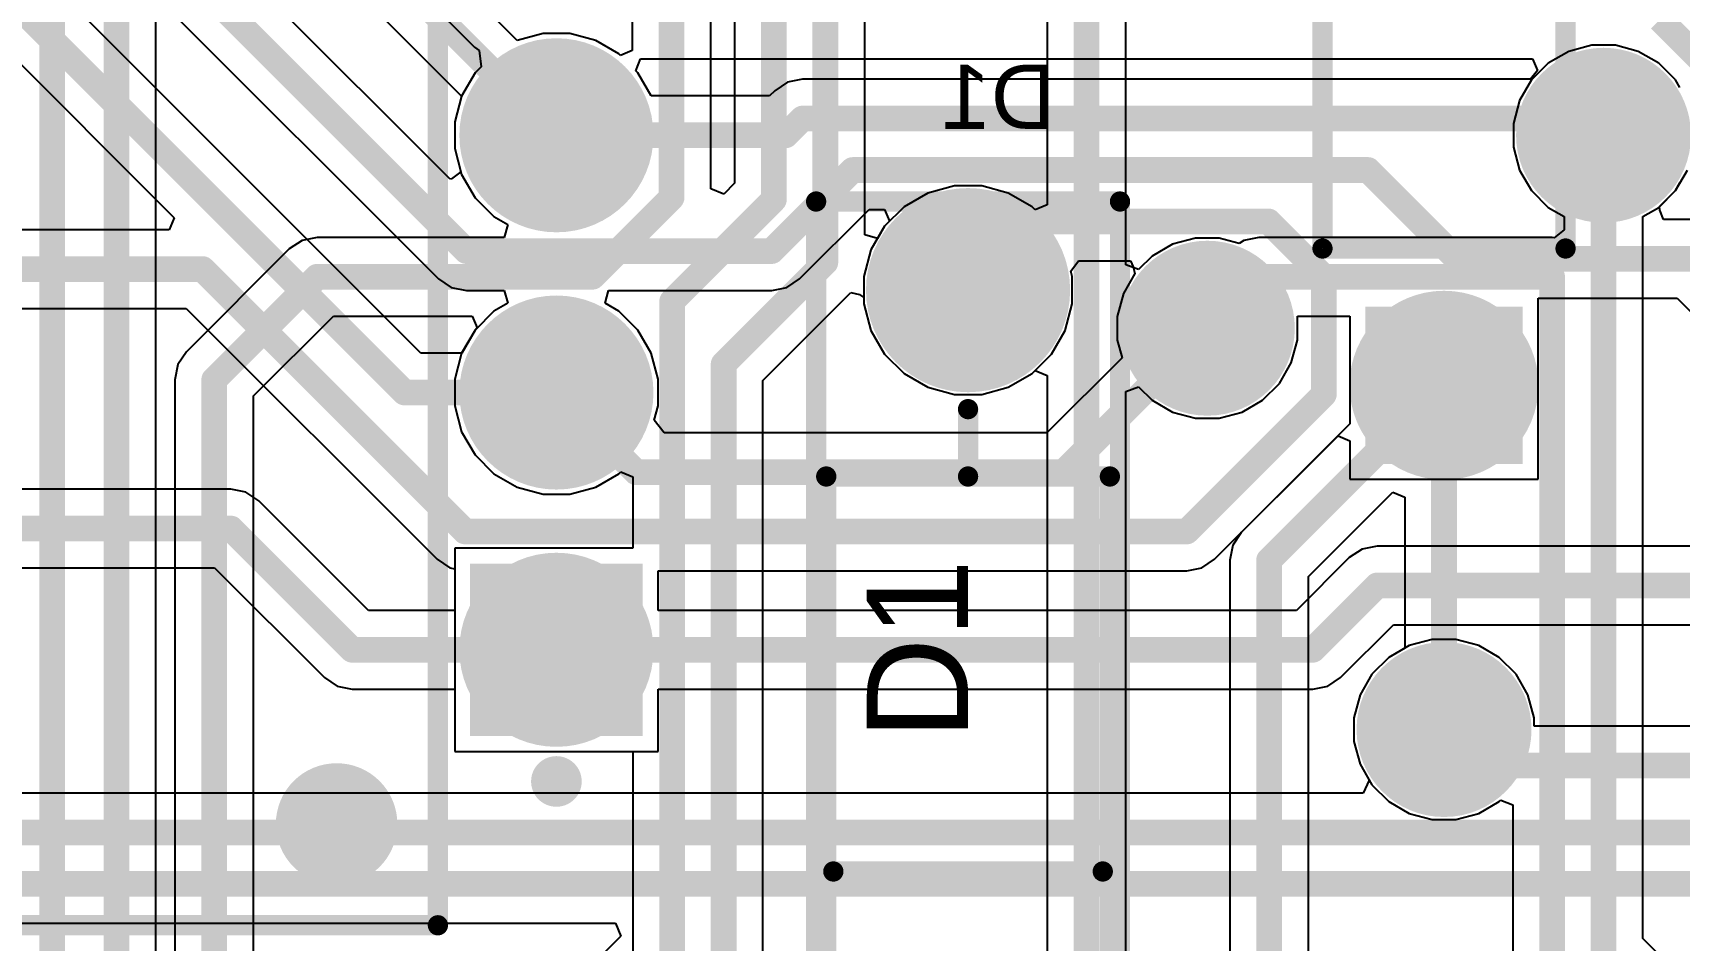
# Model space of a CAD drawing. Header units: inches. Extents: x -8.09 to -2.28, y -0.1 to 6.11.
# Drawn here: x -5.138 to -4.499, y 1.707 to 2.06 of the extents above; entities that cross this region are included whole.
import ezdxf

# ---------------------------------------------------------------- set-up
doc = ezdxf.new("R2010")
doc.units = ezdxf.units.IN
doc.header["$MEASUREMENT"] = 0
for name, color, linetype in [('BottomLayer', 5, 'Continuous'), ('BottomSolder', 6, 'Continuous'), ('InternalPlane1', 76, 'Continuous'), ('InternalPlane2', 16, 'Continuous'), ('Mechanical5', 56, 'Continuous'), ('MultiLayer', 9, 'Continuous'), ('PadHoleLayer', 156, 'Continuous'), ('TopLayer', 1, 'Continuous'), ('TopOverlay', 2, 'Continuous'), ('TopSolder', 216, 'Continuous'), ('ViaHoleLayer', 16, 'Continuous')]:
    doc.layers.add(name, color=color, linetype=linetype)
doc.styles.add('Arial', font='', dxfattribs={"height": 0.2})
doc.styles.get('Arial').set_extended_font_data('Arial')

# ---------------------------------------------------------------- blocks, each defined once
blk = doc.blocks.new('PDIP600_P40_13')
at = {"layer": 'BottomLayer'}
blk.add_hatch(color=5, dxfattribs=at).paths.add_polyline_path([(-0.32953, 0.97953), (-0.27047, 0.97953), (-0.27047, 0.92047), (-0.32953, 0.92047)])
h = blk.add_hatch(color=5, dxfattribs=at)
edge = h.paths.add_edge_path()
edge.add_arc((-0.3, 0.85), 0.02953, 0, 360)
h = blk.add_hatch(color=5, dxfattribs=at)
edge = h.paths.add_edge_path()
edge.add_arc((-0.3, 0.75), 0.02953, 0, 360)
at = {"layer": 'BottomSolder'}
blk.add_hatch(color=6, dxfattribs=at).paths.add_polyline_path([(-0.33353, 0.98353), (-0.26647, 0.98353), (-0.26647, 0.91647), (-0.33353, 0.91647)])
h = blk.add_hatch(color=6, dxfattribs=at)
edge = h.paths.add_edge_path()
edge.add_arc((-0.3, 0.85), 0.03353, 0, 360)
h = blk.add_hatch(color=6, dxfattribs=at)
edge = h.paths.add_edge_path()
edge.add_arc((-0.3, 0.75), 0.03353, 0, 360)
at = {"layer": 'InternalPlane1'}
h = blk.add_hatch(color=76, dxfattribs=at)
edge = h.paths.add_edge_path()
edge.add_arc((-0.3, 0.95), 0.03772, 0, 360)
h = blk.add_hatch(color=76, dxfattribs=at)
edge = h.paths.add_edge_path()
edge.add_arc((-0.3, 0.85), 0.03772, 0, 360)
h = blk.add_hatch(color=76, dxfattribs=at)
edge = h.paths.add_edge_path()
edge.add_arc((-0.3, 0.75), 0.03772, 0, 360)
at = {"layer": 'InternalPlane2'}
h = blk.add_hatch(color=16, dxfattribs=at)
edge = h.paths.add_edge_path()
edge.add_arc((-0.3, 0.95), 0.03772, 0, 360)
h = blk.add_hatch(color=16, dxfattribs=at)
edge = h.paths.add_edge_path()
edge.add_arc((-0.3, 0.85), 0.03772, 0, 360)
h = blk.add_hatch(color=16, dxfattribs=at)
edge = h.paths.add_edge_path()
edge.add_arc((-0.3, 0.75), 0.03772, 0, 360)
at = {"layer": 'MultiLayer'}
blk.add_hatch(color=9, dxfattribs=at).paths.add_polyline_path([(-0.32953, 0.97953), (-0.27047, 0.97953), (-0.27047, 0.92047), (-0.32953, 0.92047)])
h = blk.add_hatch(color=9, dxfattribs=at)
edge = h.paths.add_edge_path()
edge.add_arc((-0.3, 0.85), 0.02953, 0, 360)
h = blk.add_hatch(color=9, dxfattribs=at)
edge = h.paths.add_edge_path()
edge.add_arc((-0.3, 0.75), 0.02953, 0, 360)
at = {"layer": 'PadHoleLayer'}
h = blk.add_hatch(color=156, dxfattribs=at)
edge = h.paths.add_edge_path()
edge.add_arc((-0.3, 0.95), 0.01772, 0, 360)
h = blk.add_hatch(color=156, dxfattribs=at)
edge = h.paths.add_edge_path()
edge.add_arc((-0.3, 0.85), 0.01772, 0, 360)
h = blk.add_hatch(color=156, dxfattribs=at)
edge = h.paths.add_edge_path()
edge.add_arc((-0.3, 0.75), 0.01772, 0, 360)
at = {"layer": 'TopLayer'}
blk.add_hatch(color=1, dxfattribs=at).paths.add_polyline_path([(-0.32953, 0.97953), (-0.27047, 0.97953), (-0.27047, 0.92047), (-0.32953, 0.92047)])
h = blk.add_hatch(color=1, dxfattribs=at)
edge = h.paths.add_edge_path()
edge.add_arc((-0.3, 0.85), 0.02953, 0, 360)
h = blk.add_hatch(color=1, dxfattribs=at)
edge = h.paths.add_edge_path()
edge.add_arc((-0.3, 0.75), 0.02953, 0, 360)
at = {"layer": 'TopSolder'}
blk.add_hatch(color=216, dxfattribs=at).paths.add_polyline_path([(-0.33353, 0.98353), (-0.26647, 0.98353), (-0.26647, 0.91647), (-0.33353, 0.91647)])
h = blk.add_hatch(color=216, dxfattribs=at)
edge = h.paths.add_edge_path()
edge.add_arc((-0.3, 0.85), 0.03353, 0, 360)
h = blk.add_hatch(color=216, dxfattribs=at)
edge = h.paths.add_edge_path()
edge.add_arc((-0.3, 0.75), 0.03353, 0, 360)
at = {"layer": 'TopOverlay'}
for points in [[(-0.025, 1.05709, 0.00787, 0.00787, 0), (-0.25394, 1.05709, 0.00787, 0.00787, 0)], [(-0.25394, 1.05709, 0.00787, 0.00787, 0), (-0.25394, -1.05709, 0.00787, 0.00787, 0)]]:
    blk.add_lwpolyline(points, format="xyseb", dxfattribs=at)
for points in [[(-0.25591, 1.05709, 0.00394, 0.00394, 1), (-0.25197, 1.05709, 0.00394, 0.00394, 1)], [(-0.25591, 1.05709, 0.00394, 0.00394, 1), (-0.25197, 1.05709, 0.00394, 0.00394, 1)], [(-0.20276, 1.01772, 0.02362, 0.02362, 1), (-0.22638, 1.01772, 0.02362, 0.02362, 1)], [(-0.23228, 1.01772, 0.01181, 0.01181, 1), (-0.22047, 1.01772, 0.01181, 0.01181, 1)], [(-0.20866, 1.01772, 0.01181, 0.01181, 1), (-0.19685, 1.01772, 0.01181, 0.01181, 1)], [(-0.29508, 1.00118, 0.00984, 0.00984, 1), (-0.30492, 1.00118, 0.00984, 0.00984, 1)], [(-0.30738, 1.00118, 0.00492, 0.00492, 1), (-0.30246, 1.00118, 0.00492, 0.00492, 1)], [(-0.29754, 1.00118, 0.00492, 0.00492, 1), (-0.29262, 1.00118, 0.00492, 0.00492, 1)]]:
    blk.add_lwpolyline(points, format="xyseb", close=True, dxfattribs=at)
blk = doc.blocks.new('RESA60_630X240_73')
at = {"layer": 'BottomLayer'}
blk.add_hatch(color=5, dxfattribs=at).paths.add_polyline_path([(-0.20374, 0.02657), (-0.15059, 0.02657), (-0.15059, -0.02657), (-0.20374, -0.02657)])
h = blk.add_hatch(color=5, dxfattribs=at)
edge = h.paths.add_edge_path()
edge.add_arc((0.17717, 0), 0.02657, 0, 360)
at = {"layer": 'BottomSolder'}
blk.add_hatch(color=6, dxfattribs=at).paths.add_polyline_path([(-0.20774, 0.03057), (-0.14659, 0.03057), (-0.14659, -0.03057), (-0.20774, -0.03057)])
h = blk.add_hatch(color=6, dxfattribs=at)
edge = h.paths.add_edge_path()
edge.add_arc((0.17717, 0), 0.03057, 0, 360)
at = {"layer": 'InternalPlane1'}
h = blk.add_hatch(color=76, dxfattribs=at)
edge = h.paths.add_edge_path()
edge.add_arc((-0.17717, 0), 0.03673, 0, 360)
h = blk.add_hatch(color=76, dxfattribs=at)
edge = h.paths.add_edge_path()
edge.add_arc((0.17717, 0), 0.03673, 0, 360)
at = {"layer": 'InternalPlane2'}
h = blk.add_hatch(color=16, dxfattribs=at)
edge = h.paths.add_edge_path()
edge.add_arc((-0.17717, 0), 0.03673, 0, 360)
h = blk.add_hatch(color=16, dxfattribs=at)
edge = h.paths.add_edge_path()
edge.add_arc((0.17717, 0), 0.03673, 0, 360)
at = {"layer": 'MultiLayer'}
blk.add_hatch(color=9, dxfattribs=at).paths.add_polyline_path([(-0.20374, 0.02657), (-0.15059, 0.02657), (-0.15059, -0.02657), (-0.20374, -0.02657)])
h = blk.add_hatch(color=9, dxfattribs=at)
edge = h.paths.add_edge_path()
edge.add_arc((0.17717, 0), 0.02657, 0, 360)
at = {"layer": 'PadHoleLayer'}
h = blk.add_hatch(color=156, dxfattribs=at)
edge = h.paths.add_edge_path()
edge.add_arc((-0.17717, 0), 0.01673, 0, 360)
h = blk.add_hatch(color=156, dxfattribs=at)
edge = h.paths.add_edge_path()
edge.add_arc((0.17717, 0), 0.01673, 0, 360)
at = {"layer": 'TopLayer'}
blk.add_hatch(color=1, dxfattribs=at).paths.add_polyline_path([(-0.20374, 0.02657), (-0.15059, 0.02657), (-0.15059, -0.02657), (-0.20374, -0.02657)])
h = blk.add_hatch(color=1, dxfattribs=at)
edge = h.paths.add_edge_path()
edge.add_arc((0.17717, 0), 0.02657, 0, 360)
at = {"layer": 'TopSolder'}
blk.add_hatch(color=216, dxfattribs=at).paths.add_polyline_path([(-0.20774, 0.03057), (-0.14659, 0.03057), (-0.14659, -0.03057), (-0.20774, -0.03057)])
h = blk.add_hatch(color=216, dxfattribs=at)
edge = h.paths.add_edge_path()
edge.add_arc((0.17717, 0), 0.03057, 0, 360)
at = {"layer": 'TopOverlay'}
for points in [[(-0.12402, 0.04724, 0.00787, 0.00787, 0), (0.12402, 0.04724, 0.00787, 0.00787, 0)], [(-0.12402, 0.04724, 0.00787, 0.00787, 0), (-0.12402, -0.04724, 0.00787, 0.00787, 0)], [(0.12402, 0.04724, 0.00787, 0.00787, 0), (0.12402, -0.04724, 0.00787, 0.00787, 0)], [(-0.12402, -0.04724, 0.00787, 0.00787, 0), (0.12402, -0.04724, 0.00787, 0.00787, 0)]]:
    blk.add_lwpolyline(points, format="xyseb", dxfattribs=at)
for points in [[(-0.12598, 0.04724, 0.00394, 0.00394, 1), (-0.12205, 0.04724, 0.00394, 0.00394, 1)], [(-0.12598, 0.04724, 0.00394, 0.00394, 1), (-0.12205, 0.04724, 0.00394, 0.00394, 1)], [(0.12205, 0.04724, 0.00394, 0.00394, 1), (0.12598, 0.04724, 0.00394, 0.00394, 1)], [(0.12205, 0.04724, 0.00394, 0.00394, 1), (0.12598, 0.04724, 0.00394, 0.00394, 1)], [(-0.12598, -0.04724, 0.00394, 0.00394, 1), (-0.12205, -0.04724, 0.00394, 0.00394, 1)], [(-0.12598, -0.04724, 0.00394, 0.00394, 1), (-0.12205, -0.04724, 0.00394, 0.00394, 1)], [(0.12205, -0.04724, 0.00394, 0.00394, 1), (0.12598, -0.04724, 0.00394, 0.00394, 1)], [(0.12205, -0.04724, 0.00394, 0.00394, 1), (0.12598, -0.04724, 0.00394, 0.00394, 1)]]:
    blk.add_lwpolyline(points, format="xyseb", close=True, dxfattribs=at)
blk = doc.blocks.new('FP_1N4007_MFG_133')
at = {"layer": 'BottomLayer'}
blk.add_hatch(color=5, dxfattribs=at).paths.add_polyline_path([(-0.20532, 0.03051), (-0.14429, 0.03051), (-0.14429, -0.03051), (-0.20532, -0.03051)])
h = blk.add_hatch(color=5, dxfattribs=at)
edge = h.paths.add_edge_path()
edge.add_arc((0.1748, 0), 0.03051, 0, 360)
at = {"layer": 'BottomSolder'}
blk.add_hatch(color=6, dxfattribs=at).paths.add_polyline_path([(-0.20532, 0.03051), (-0.14429, 0.03051), (-0.14429, -0.03051), (-0.20532, -0.03051)])
h = blk.add_hatch(color=6, dxfattribs=at)
edge = h.paths.add_edge_path()
edge.add_arc((0.1748, 0), 0.03051, 0, 360)
at = {"layer": 'InternalPlane1'}
h = blk.add_hatch(color=76, dxfattribs=at)
edge = h.paths.add_edge_path()
edge.add_arc((-0.1748, 0), 0.03968, 0, 360)
h = blk.add_hatch(color=76, dxfattribs=at)
edge = h.paths.add_edge_path()
edge.add_arc((0.1748, 0), 0.03968, 0, 360)
at = {"layer": 'InternalPlane2'}
h = blk.add_hatch(color=16, dxfattribs=at)
edge = h.paths.add_edge_path()
edge.add_arc((-0.1748, 0), 0.03968, 0, 360)
h = blk.add_hatch(color=16, dxfattribs=at)
edge = h.paths.add_edge_path()
edge.add_arc((0.1748, 0), 0.03968, 0, 360)
at = {"layer": 'MultiLayer'}
blk.add_hatch(color=9, dxfattribs=at).paths.add_polyline_path([(-0.20532, 0.03051), (-0.14429, 0.03051), (-0.14429, -0.03051), (-0.20532, -0.03051)])
h = blk.add_hatch(color=9, dxfattribs=at)
edge = h.paths.add_edge_path()
edge.add_arc((0.1748, 0), 0.03051, 0, 360)
at = {"layer": 'PadHoleLayer'}
h = blk.add_hatch(color=156, dxfattribs=at)
edge = h.paths.add_edge_path()
edge.add_arc((-0.1748, 0), 0.01969, 0, 360)
h = blk.add_hatch(color=156, dxfattribs=at)
edge = h.paths.add_edge_path()
edge.add_arc((0.1748, 0), 0.01969, 0, 360)
at = {"layer": 'TopLayer'}
blk.add_hatch(color=1, dxfattribs=at).paths.add_polyline_path([(-0.20532, 0.03051), (-0.14429, 0.03051), (-0.14429, -0.03051), (-0.20532, -0.03051)])
h = blk.add_hatch(color=1, dxfattribs=at)
edge = h.paths.add_edge_path()
edge.add_arc((0.1748, 0), 0.03051, 0, 360)
at = {"layer": 'TopSolder'}
blk.add_hatch(color=216, dxfattribs=at).paths.add_polyline_path([(-0.20532, 0.03051), (-0.14429, 0.03051), (-0.14429, -0.03051), (-0.20532, -0.03051)])
h = blk.add_hatch(color=216, dxfattribs=at)
edge = h.paths.add_edge_path()
edge.add_arc((0.1748, 0), 0.03051, 0, 360)
at = {"layer": 'Mechanical5'}
for points in [[(-0.20925, 0.05906, 0.00787, 0.00787, 0), (0.20925, 0.05906, 0.00787, 0.00787, 0)], [(-0.20925, 0.05906, 0.00787, 0.00787, 0), (-0.20925, -0.05906, 0.00787, 0.00787, 0)], [(0.20925, 0.05906, 0.00787, 0.00787, 0), (0.20925, -0.05906, 0.00787, 0.00787, 0)], [(-0.20925, -0.05906, 0.00787, 0.00787, 0), (0.20925, -0.05906, 0.00787, 0.00787, 0)]]:
    blk.add_lwpolyline(points, format="xyseb", dxfattribs=at)
for points in [[(-0.21122, 0.05906, 0.00394, 0.00394, 1), (-0.20728, 0.05906, 0.00394, 0.00394, 1)], [(-0.21122, 0.05906, 0.00394, 0.00394, 1), (-0.20728, 0.05906, 0.00394, 0.00394, 1)], [(0.20728, 0.05906, 0.00394, 0.00394, 1), (0.21122, 0.05906, 0.00394, 0.00394, 1)], [(0.20728, 0.05906, 0.00394, 0.00394, 1), (0.21122, 0.05906, 0.00394, 0.00394, 1)], [(-0.21122, -0.05906, 0.00394, 0.00394, 1), (-0.20728, -0.05906, 0.00394, 0.00394, 1)], [(-0.21122, -0.05906, 0.00394, 0.00394, 1), (-0.20728, -0.05906, 0.00394, 0.00394, 1)], [(0.20728, -0.05906, 0.00394, 0.00394, 1), (0.21122, -0.05906, 0.00394, 0.00394, 1)], [(0.20728, -0.05906, 0.00394, 0.00394, 1), (0.21122, -0.05906, 0.00394, 0.00394, 1)]]:
    blk.add_lwpolyline(points, format="xyseb", close=True, dxfattribs=at)
at = {"layer": 'TopOverlay'}
for points in [[(-0.10236, 0.05512, 0.00787, 0.00787, 0), (0.10236, 0.05512, 0.00787, 0.00787, 0)], [(-0.10236, 0.05512, 0.00787, 0.00787, 0), (-0.10236, -0.05512, 0.00787, 0.00787, 0)], [(0.10236, 0.05512, 0.00787, 0.00787, 0), (0.10236, -0.05512, 0.00787, 0.00787, 0)], [(-0.05118, 0.05236, 0.00787, 0.00787, 0), (-0.05118, -0.05236, 0.00787, 0.00787, 0)], [(-0.12854, 0, 0.00787, 0.00787, 0), (-0.10236, 0, 0.00787, 0.00787, 0)], [(0.10236, 0, 0.00787, 0.00787, 0), (0.12854, 0, 0.00787, 0.00787, 0)], [(-0.10236, -0.05512, 0.00787, 0.00787, 0), (0.10236, -0.05512, 0.00787, 0.00787, 0)]]:
    blk.add_lwpolyline(points, format="xyseb", dxfattribs=at)
for points in [[(-0.10433, 0.05512, 0.00394, 0.00394, 1), (-0.10039, 0.05512, 0.00394, 0.00394, 1)], [(-0.10433, 0.05512, 0.00394, 0.00394, 1), (-0.10039, 0.05512, 0.00394, 0.00394, 1)], [(0.10039, 0.05512, 0.00394, 0.00394, 1), (0.10433, 0.05512, 0.00394, 0.00394, 1)], [(0.10039, 0.05512, 0.00394, 0.00394, 1), (0.10433, 0.05512, 0.00394, 0.00394, 1)], [(-0.05315, 0.05236, 0.00394, 0.00394, 1), (-0.04921, 0.05236, 0.00394, 0.00394, 1)], [(-0.13051, 0, 0.00394, 0.00394, 1), (-0.12658, 0, 0.00394, 0.00394, 1)], [(-0.10433, 0, 0.00394, 0.00394, 1), (-0.10039, 0, 0.00394, 0.00394, 1)], [(0.10039, 0, 0.00394, 0.00394, 1), (0.10433, 0, 0.00394, 0.00394, 1)], [(0.12658, 0, 0.00394, 0.00394, 1), (0.13051, 0, 0.00394, 0.00394, 1)], [(-0.10433, -0.05512, 0.00394, 0.00394, 1), (-0.10039, -0.05512, 0.00394, 0.00394, 1)], [(-0.10433, -0.05512, 0.00394, 0.00394, 1), (-0.10039, -0.05512, 0.00394, 0.00394, 1)], [(-0.05315, -0.05236, 0.00394, 0.00394, 1), (-0.04921, -0.05236, 0.00394, 0.00394, 1)], [(0.10039, -0.05512, 0.00394, 0.00394, 1), (0.10433, -0.05512, 0.00394, 0.00394, 1)], [(0.10039, -0.05512, 0.00394, 0.00394, 1), (0.10433, -0.05512, 0.00394, 0.00394, 1)]]:
    blk.add_lwpolyline(points, format="xyseb", close=True, dxfattribs=at)
at = {"layer": 'Mechanical5', "style": 'Arial'}
blk.add_text('D1', height=0.03937, dxfattribs=at).set_placement((0, 0))

msp = doc.modelspace()

# ---------------------------------------------------------------- hatches: boundary and pattern name
at = {"layer": 'BottomLayer'}
h = msp.add_hatch(color=5, dxfattribs=at)
edge = h.paths.add_edge_path()
edge.add_arc((-4.528, 2.02), 0.025, 0, 360)
h = msp.add_hatch(color=5, dxfattribs=at)
edge = h.paths.add_edge_path()
edge.add_arc((-4.682, 1.945), 0.025, 0, 360)
h = msp.add_hatch(color=5, dxfattribs=at)
edge = h.paths.add_edge_path()
edge.add_arc((-4.59, 1.789), 0.025, 0, 360)
at = {"layer": 'BottomSolder'}
h = msp.add_hatch(color=6, dxfattribs=at)
edge = h.paths.add_edge_path()
edge.add_arc((-4.528, 2.02), 0.029, 0, 360)
h = msp.add_hatch(color=6, dxfattribs=at)
edge = h.paths.add_edge_path()
edge.add_arc((-4.682, 1.945), 0.029, 0, 360)
h = msp.add_hatch(color=6, dxfattribs=at)
edge = h.paths.add_edge_path()
edge.add_arc((-4.59, 1.789), 0.029, 0, 360)
at = {"layer": 'InternalPlane1'}
h = msp.add_hatch(color=76, dxfattribs=at)
edge = h.paths.add_edge_path()
edge.add_arc((-4.528, 2.02), 0.034, 0, 360)
h = msp.add_hatch(color=76, dxfattribs=at)
edge = h.paths.add_edge_path()
edge.add_arc((-4.682, 1.945), 0.034, 0, 360)
h = msp.add_hatch(color=76, dxfattribs=at)
edge = h.paths.add_edge_path()
edge.add_arc((-4.59, 1.789), 0.034, 0, 360)
at = {"layer": 'InternalPlane2'}
h = msp.add_hatch(color=16, dxfattribs=at)
edge = h.paths.add_edge_path()
edge.add_arc((-4.528, 2.02), 0.034, 0, 360)
h = msp.add_hatch(color=16, dxfattribs=at)
edge = h.paths.add_edge_path()
edge.add_arc((-4.682, 1.945), 0.034, 0, 360)
h = msp.add_hatch(color=16, dxfattribs=at)
edge = h.paths.add_edge_path()
edge.add_arc((-4.59, 1.789), 0.034, 0, 360)
at = {"layer": 'TopLayer'}
h = msp.add_hatch(color=1, dxfattribs=at)
edge = h.paths.add_edge_path()
edge.add_arc((-4.528, 2.02), 0.025, 0, 360)
h = msp.add_hatch(color=1, dxfattribs=at)
edge = h.paths.add_edge_path()
edge.add_arc((-4.682, 1.945), 0.025, 0, 360)
h = msp.add_hatch(color=1, dxfattribs=at)
edge = h.paths.add_edge_path()
edge.add_arc((-4.59, 1.789), 0.025, 0, 360)
at = {"layer": 'TopSolder'}
h = msp.add_hatch(color=216, dxfattribs=at)
edge = h.paths.add_edge_path()
edge.add_arc((-4.528, 2.02), 0.029, 0, 360)
h = msp.add_hatch(color=216, dxfattribs=at)
edge = h.paths.add_edge_path()
edge.add_arc((-4.682, 1.945), 0.029, 0, 360)
h = msp.add_hatch(color=216, dxfattribs=at)
edge = h.paths.add_edge_path()
edge.add_arc((-4.59, 1.789), 0.029, 0, 360)
at = {"layer": 'ViaHoleLayer'}
h = msp.add_hatch(color=16, dxfattribs=at)
edge = h.paths.add_edge_path()
edge.add_arc((-4.528, 2.02), 0.014, 0, 360)
h = msp.add_hatch(color=16, dxfattribs=at)
edge = h.paths.add_edge_path()
edge.add_arc((-4.682, 1.945), 0.014, 0, 360)
h = msp.add_hatch(color=16, dxfattribs=at)
edge = h.paths.add_edge_path()
edge.add_arc((-4.59, 1.789), 0.014, 0, 360)

# ---------------------------------------------------------------- linework, layer by layer
at = {"layer": 'BottomLayer'}
for p, q in [((-5.03233, 2.11971), (-4.96681, 2.05419)), ((-4.97625, 2.00288), (-5.08619, 2.11281)), ((-5.10333, 2.08671), (-4.98081, 1.96419)), ((-4.98767, 1.93529), (-5.13408, 2.08171)), ((-5.15533, 2.05971), (-5.08354, 1.98791)), ((-4.96681, 2.05419), (-4.965, 2.05297)), ((-4.965, 2.05297), (-4.96426, 2.04664)), ((-4.90419, 2.04509), (-4.90227, 2.04971)), ((-4.90227, 2.04971), (-4.55566, 2.04971)), ((-4.55566, 2.04971), (-4.5537, 2.04519)), ((-4.96663, 2.04427), (-4.97183, 2.03526)), ((-4.96426, 2.04664), (-4.96663, 2.04427)), ((-4.90337, 2.04427), (-4.90419, 2.04509)), ((-4.89819, 2.03529), (-4.90337, 2.04427)), ((-4.83933, 2.04179), (-4.84518, 2.04063)), ((-4.55641, 2.04179), (-4.83933, 2.04179)), ((-4.5537, 2.04519), (-4.55641, 2.04179)), ((-4.97183, 2.03526), (-4.97453, 2.0252)), ((-4.85216, 2.03529), (-4.89819, 2.03529)), ((-4.85014, 2.03731), (-4.85216, 2.03529)), ((-4.84518, 2.04063), (-4.85014, 2.03731)), ((-4.97453, 2.0252), (-4.97453, 2.0148)), ((-4.97453, 2.0148), (-4.97212, 2.00582)), ((-4.97572, 2.0031), (-4.97625, 2.00288)), ((-4.97212, 2.00582), (-4.97572, 2.0031)), ((-4.49999, 1.99851), (-4.49539, 2.00649)), ((-4.50621, 1.99229), (-4.49999, 1.99851)), ((-4.8405, 1.96419), (-4.81348, 1.99121)), ((-4.81348, 1.99121), (-4.80742, 1.99121)), ((-4.80742, 1.99121), (-4.80551, 1.98659)), ((-4.50609, 1.99094), (-4.50621, 1.99229)), ((-4.50465, 1.98729), (-4.50609, 1.99094)), ((-5.08354, 1.98791), (-5.08546, 1.98329)), ((-4.80742, 1.98468), (-4.81275, 1.97544)), ((-4.80551, 1.98659), (-4.80742, 1.98468)), ((-4.493, 1.98729), (-4.50465, 1.98729)), ((-5.08546, 1.98329), (-5.50986, 1.98329)), ((-4.81275, 1.97544), (-4.81551, 1.96514)), ((-4.73505, 1.96724), (-4.73201, 1.97121)), ((-4.73201, 1.97121), (-4.71182, 1.97121)), ((-4.71182, 1.97121), (-4.71085, 1.96884)), ((-4.81551, 1.96514), (-4.81551, 1.95447)), ((-4.73449, 1.96514), (-4.73505, 1.96724)), ((-4.73449, 1.95447), (-4.73449, 1.96514)), ((-4.71017, 1.96621), (-4.71461, 1.95851)), ((-4.71085, 1.96884), (-4.71017, 1.96621)), ((-4.98081, 1.96419), (-4.97585, 1.96087)), ((-4.97585, 1.96087), (-4.97, 1.95971)), ((-4.97, 1.95971), (-4.95528, 1.95971)), ((-4.95528, 1.95971), (-4.95394, 1.95471)), ((-4.91606, 1.95471), (-4.91472, 1.95971)), ((-4.91472, 1.95971), (-4.85132, 1.95971)), ((-4.85132, 1.95971), (-4.84546, 1.96087)), ((-4.84546, 1.96087), (-4.8405, 1.96419)), ((-4.71461, 1.95851), (-4.717, 1.94961)), ((-5.50473, 1.95271), (-5.07886, 1.95271)), ((-5.07886, 1.95271), (-4.98134, 1.85519)), ((-4.95927, 1.95163), (-4.96663, 1.94427)), ((-4.95394, 1.95471), (-4.95927, 1.95163)), ((-4.91073, 1.95163), (-4.91606, 1.95471)), ((-4.90337, 1.94427), (-4.91073, 1.95163)), ((-4.81551, 1.95447), (-4.81275, 1.94417)), ((-4.73725, 1.94417), (-4.73449, 1.95447)), ((-4.55343, 1.88626), (-4.55343, 1.95671)), ((-4.55343, 1.95671), (-4.49933, 1.95671)), ((-4.49933, 1.95671), (-4.42915, 1.88652)), ((-4.717, 1.94961), (-4.717, 1.94039)), ((-4.96663, 1.94427), (-4.97181, 1.93529)), ((-4.89817, 1.93526), (-4.90337, 1.94427)), ((-4.81275, 1.94417), (-4.80742, 1.93493)), ((-4.74258, 1.93493), (-4.73725, 1.94417)), ((-4.717, 1.94039), (-4.71515, 1.93348)), ((-4.97181, 1.93529), (-4.98767, 1.93529)), ((-4.89547, 1.9252), (-4.89817, 1.93526)), ((-4.80742, 1.93493), (-4.79987, 1.92739)), ((-4.75013, 1.92739), (-4.74258, 1.93493)), ((-4.71515, 1.93348), (-4.74433, 1.90429)), ((-4.79987, 1.92739), (-4.79064, 1.92205)), ((-4.75936, 1.92205), (-4.75013, 1.92739)), ((-4.89547, 1.9148), (-4.89547, 1.9252)), ((-4.79064, 1.92205), (-4.78033, 1.91929)), ((-4.76967, 1.91929), (-4.75936, 1.92205)), ((-4.89695, 1.90929), (-4.89547, 1.9148)), ((-4.78033, 1.91929), (-4.76967, 1.91929)), ((-4.89311, 1.90429), (-4.89695, 1.90929)), ((-4.74433, 1.90429), (-4.89311, 1.90429)), ((-4.67919, 1.85519), (-4.63119, 1.90318)), ((-4.63119, 1.90318), (-4.62657, 1.90126)), ((-4.62657, 1.90126), (-4.62657, 1.88626)), ((-5.0615, 1.88243), (-5.51102, 1.88243)), ((-5.05565, 1.88126), (-5.0615, 1.88243)), ((-5.05069, 1.87795), (-5.05565, 1.88126)), ((-4.62657, 1.88626), (-4.55343, 1.88626)), ((-5.00803, 1.83529), (-5.05069, 1.87795)), ((-4.62681, 1.85581), (-4.64733, 1.83529)), ((-4.62185, 1.85913), (-4.62681, 1.85581)), ((-4.616, 1.86029), (-4.62185, 1.85913)), ((-4.461, 1.86029), (-4.616, 1.86029)), ((-5.43877, 1.85184), (-5.06784, 1.85184)), ((-5.06784, 1.85184), (-5.02518, 1.80919)), ((-4.98134, 1.85519), (-4.97638, 1.85187)), ((-4.97638, 1.85187), (-4.97453, 1.8515)), ((-4.97453, 1.8515), (-4.97453, 1.83529)), ((-4.89547, 1.83529), (-4.89547, 1.85071)), ((-4.89547, 1.85071), (-4.69, 1.85071)), ((-4.69, 1.85071), (-4.68415, 1.85187)), ((-4.68415, 1.85187), (-4.67919, 1.85519)), ((-4.97453, 1.83529), (-5.00803, 1.83529)), ((-4.64733, 1.83529), (-4.89547, 1.83529)), ((-4.63019, 1.80919), (-4.60967, 1.82971)), ((-4.60967, 1.82971), (-4.46733, 1.82971)), ((-4.59461, 1.824), (-4.60351, 1.82161)), ((-4.58539, 1.824), (-4.59461, 1.824)), ((-4.57649, 1.82161), (-4.58539, 1.824)), ((-4.60351, 1.82161), (-4.61149, 1.81701)), ((-4.56851, 1.81701), (-4.57649, 1.82161)), ((-4.61149, 1.81701), (-4.61801, 1.81049)), ((-4.56199, 1.81049), (-4.56851, 1.81701)), ((-5.02518, 1.80919), (-5.02022, 1.80587)), ((-5.02022, 1.80587), (-5.01437, 1.80471)), ((-5.01437, 1.80471), (-4.97453, 1.80471)), ((-4.97453, 1.80471), (-4.97453, 1.78047)), ((-4.89547, 1.78047), (-4.89547, 1.80471)), ((-4.89547, 1.80471), (-4.641, 1.80471)), ((-4.641, 1.80471), (-4.63515, 1.80587)), ((-4.63515, 1.80587), (-4.63019, 1.80919)), ((-4.61801, 1.81049), (-4.62261, 1.80251)), ((-4.55739, 1.80251), (-4.56199, 1.81049)), ((-4.62261, 1.80251), (-4.625, 1.79361)), ((-4.555, 1.79361), (-4.55739, 1.80251)), ((-4.625, 1.79361), (-4.625, 1.78439)), ((-4.555, 1.79029), (-4.555, 1.79361)), ((-4.43446, 1.79029), (-4.555, 1.79029)), ((-4.97453, 1.78047), (-4.89547, 1.78047)), ((-4.625, 1.78439), (-4.62261, 1.77549)), ((-4.62261, 1.77549), (-4.61904, 1.76929)), ((-4.61904, 1.76929), (-4.6214, 1.76429)), ((-4.6214, 1.76429), (-5.18083, 1.76429)), ((-5.372, 1.71371), (-4.91199, 1.71371)), ((-4.90992, 1.70871), (-4.99581, 1.62281)), ((-4.91199, 1.71371), (-4.90992, 1.70871))]:
    msp.add_line(p, q, dxfattribs=at)
for points in [[(-5.097, 2.102, 0.01, 0.01, 0), (-4.97, 1.975, 0.01, 0.01, 0)], [(-5.149, 2.075, 0.01, 0.01, 0), (-4.994, 1.92, 0.01, 0.01, 0)], [(-4.506, 2.065, 0.01, 0.01, 0), (-4.356, 1.915, 0.01, 0.01, 0)], [(-4.84583, 2.02, 0.01, 0.01, 0), (-4.83933, 2.0265, 0.01, 0.01, 0)], [(-4.83933, 2.0265, 0.01, 0.01, 0), (-4.5345, 2.0265, 0.01, 0.01, 0)], [(-4.5345, 2.0265, 0.01, 0.01, 0), (-4.528, 2.02, 0.01, 0.01, 0)], [(-4.935, 2.02, 0.01, 0.01, 0), (-4.84583, 2.02, 0.01, 0.01, 0)], [(-4.85132, 1.975, 0.01, 0.01, 0), (-4.81982, 2.0065, 0.01, 0.01, 0)], [(-4.81982, 2.0065, 0.01, 0.01, 0), (-4.6195, 2.0065, 0.01, 0.01, 0)], [(-4.6195, 2.0065, 0.01, 0.01, 0), (-4.585, 1.972, 0.01, 0.01, 0)], [(-4.775, 1.9598, 0.01, 0.01, 0), (-4.7483, 1.9865, 0.01, 0.01, 0)], [(-4.7483, 1.9865, 0.01, 0.01, 0), (-4.65822, 1.9865, 0.01, 0.01, 0)], [(-4.65822, 1.9865, 0.01, 0.01, 0), (-4.63672, 1.965, 0.01, 0.01, 0)], [(-4.97, 1.975, 0.01, 0.01, 0), (-4.85132, 1.975, 0.01, 0.01, 0)], [(-6.71846, 1.968, 0.01, 0.01, 0), (-5.07253, 1.968, 0.01, 0.01, 0)], [(-5.07253, 1.968, 0.01, 0.01, 0), (-4.97053, 1.866, 0.01, 0.01, 0)], [(-4.585, 1.972, 0.01, 0.01, 0), (-4.493, 1.972, 0.01, 0.01, 0)], [(-4.63672, 1.91928, 0.01, 0.01, 0), (-4.63672, 1.965, 0.01, 0.01, 0)], [(-4.738, 1.889, 0.01, 0.01, 0), (-4.682, 1.945, 0.01, 0.01, 0)], [(-4.994, 1.92, 0.01, 0.01, 0), (-4.935, 1.92, 0.01, 0.01, 0)], [(-4.935, 1.92, 0.01, 0.01, 0), (-4.904, 1.889, 0.01, 0.01, 0)], [(-4.69, 1.866, 0.01, 0.01, 0), (-4.63672, 1.91928, 0.01, 0.01, 0)], [(-4.904, 1.889, 0.01, 0.01, 0), (-4.738, 1.889, 0.01, 0.01, 0)], [(-5.57355, 1.86713, 0.01, 0.01, 0), (-5.0615, 1.86713, 0.01, 0.01, 0)], [(-5.0615, 1.86713, 0.01, 0.01, 0), (-5.01437, 1.82, 0.01, 0.01, 0)], [(-4.97053, 1.866, 0.01, 0.01, 0), (-4.69, 1.866, 0.01, 0.01, 0)], [(-4.641, 1.82, 0.01, 0.01, 0), (-4.616, 1.845, 0.01, 0.01, 0)], [(-4.616, 1.845, 0.01, 0.01, 0), (-4.461, 1.845, 0.01, 0.01, 0)], [(-5.01437, 1.82, 0.01, 0.01, 0), (-4.935, 1.82, 0.01, 0.01, 0)], [(-4.935, 1.82, 0.01, 0.01, 0), (-4.641, 1.82, 0.01, 0.01, 0)], [(-4.59, 1.789, 0.01, 0.01, 0), (-4.576, 1.775, 0.01, 0.01, 0)], [(-4.576, 1.775, 0.01, 0.01, 0), (-4.181, 1.775, 0.01, 0.01, 0)], [(-5.19591, 1.749, 0.01, 0.01, 0), (-4.165, 1.749, 0.01, 0.01, 0)], [(-5.372, 1.729, 0.01, 0.01, 0), (-4.401, 1.729, 0.01, 0.01, 0)]]:
    msp.add_lwpolyline(points, format="xyseb", dxfattribs=at)
for points in [[(-4.84183, 2.0265, 0.005, 0.005, 1), (-4.83683, 2.0265, 0.005, 0.005, 1)], [(-4.84183, 2.0265, 0.005, 0.005, 1), (-4.83683, 2.0265, 0.005, 0.005, 1)], [(-4.537, 2.0265, 0.005, 0.005, 1), (-4.532, 2.0265, 0.005, 0.005, 1)], [(-4.537, 2.0265, 0.005, 0.005, 1), (-4.532, 2.0265, 0.005, 0.005, 1)], [(-4.9375, 2.02, 0.005, 0.005, 1), (-4.9325, 2.02, 0.005, 0.005, 1)], [(-4.84833, 2.02, 0.005, 0.005, 1), (-4.84333, 2.02, 0.005, 0.005, 1)], [(-4.84833, 2.02, 0.005, 0.005, 1), (-4.84333, 2.02, 0.005, 0.005, 1)], [(-4.5305, 2.02, 0.005, 0.005, 1), (-4.5255, 2.02, 0.005, 0.005, 1)], [(-4.82232, 2.0065, 0.005, 0.005, 1), (-4.81732, 2.0065, 0.005, 0.005, 1)], [(-4.82232, 2.0065, 0.005, 0.005, 1), (-4.81732, 2.0065, 0.005, 0.005, 1)], [(-4.622, 2.0065, 0.005, 0.005, 1), (-4.617, 2.0065, 0.005, 0.005, 1)], [(-4.622, 2.0065, 0.005, 0.005, 1), (-4.617, 2.0065, 0.005, 0.005, 1)], [(-4.7508, 1.9865, 0.005, 0.005, 1), (-4.7458, 1.9865, 0.005, 0.005, 1)], [(-4.7508, 1.9865, 0.005, 0.005, 1), (-4.7458, 1.9865, 0.005, 0.005, 1)], [(-4.66072, 1.9865, 0.005, 0.005, 1), (-4.65572, 1.9865, 0.005, 0.005, 1)], [(-4.66072, 1.9865, 0.005, 0.005, 1), (-4.65572, 1.9865, 0.005, 0.005, 1)], [(-4.9725, 1.975, 0.005, 0.005, 1), (-4.9675, 1.975, 0.005, 0.005, 1)], [(-4.9725, 1.975, 0.005, 0.005, 1), (-4.9675, 1.975, 0.005, 0.005, 1)], [(-4.85382, 1.975, 0.005, 0.005, 1), (-4.84882, 1.975, 0.005, 0.005, 1)], [(-4.85382, 1.975, 0.005, 0.005, 1), (-4.84882, 1.975, 0.005, 0.005, 1)], [(-5.07503, 1.968, 0.005, 0.005, 1), (-5.07003, 1.968, 0.005, 0.005, 1)], [(-5.07503, 1.968, 0.005, 0.005, 1), (-5.07003, 1.968, 0.005, 0.005, 1)], [(-4.5875, 1.972, 0.005, 0.005, 1), (-4.5825, 1.972, 0.005, 0.005, 1)], [(-4.5875, 1.972, 0.005, 0.005, 1), (-4.5825, 1.972, 0.005, 0.005, 1)], [(-4.7775, 1.9598, 0.005, 0.005, 1), (-4.7725, 1.9598, 0.005, 0.005, 1)], [(-4.63922, 1.965, 0.005, 0.005, 1), (-4.63422, 1.965, 0.005, 0.005, 1)], [(-4.63922, 1.965, 0.005, 0.005, 1), (-4.63422, 1.965, 0.005, 0.005, 1)], [(-4.6845, 1.945, 0.005, 0.005, 1), (-4.6795, 1.945, 0.005, 0.005, 1)], [(-4.9965, 1.92, 0.005, 0.005, 1), (-4.9915, 1.92, 0.005, 0.005, 1)], [(-4.9965, 1.92, 0.005, 0.005, 1), (-4.9915, 1.92, 0.005, 0.005, 1)], [(-4.9375, 1.92, 0.005, 0.005, 1), (-4.9325, 1.92, 0.005, 0.005, 1)], [(-4.9375, 1.92, 0.005, 0.005, 1), (-4.9325, 1.92, 0.005, 0.005, 1)], [(-4.63922, 1.91928, 0.005, 0.005, 1), (-4.63422, 1.91928, 0.005, 0.005, 1)], [(-4.63922, 1.91928, 0.005, 0.005, 1), (-4.63422, 1.91928, 0.005, 0.005, 1)], [(-4.9065, 1.889, 0.005, 0.005, 1), (-4.9015, 1.889, 0.005, 0.005, 1)], [(-4.9065, 1.889, 0.005, 0.005, 1), (-4.9015, 1.889, 0.005, 0.005, 1)], [(-4.7405, 1.889, 0.005, 0.005, 1), (-4.7355, 1.889, 0.005, 0.005, 1)], [(-4.7405, 1.889, 0.005, 0.005, 1), (-4.7355, 1.889, 0.005, 0.005, 1)], [(-5.064, 1.86713, 0.005, 0.005, 1), (-5.059, 1.86713, 0.005, 0.005, 1)], [(-5.064, 1.86713, 0.005, 0.005, 1), (-5.059, 1.86713, 0.005, 0.005, 1)], [(-4.97303, 1.866, 0.005, 0.005, 1), (-4.96803, 1.866, 0.005, 0.005, 1)], [(-4.97303, 1.866, 0.005, 0.005, 1), (-4.96803, 1.866, 0.005, 0.005, 1)], [(-4.6925, 1.866, 0.005, 0.005, 1), (-4.6875, 1.866, 0.005, 0.005, 1)], [(-4.6925, 1.866, 0.005, 0.005, 1), (-4.6875, 1.866, 0.005, 0.005, 1)], [(-4.6185, 1.845, 0.005, 0.005, 1), (-4.6135, 1.845, 0.005, 0.005, 1)], [(-4.6185, 1.845, 0.005, 0.005, 1), (-4.6135, 1.845, 0.005, 0.005, 1)], [(-5.01687, 1.82, 0.005, 0.005, 1), (-5.01187, 1.82, 0.005, 0.005, 1)], [(-5.01687, 1.82, 0.005, 0.005, 1), (-5.01187, 1.82, 0.005, 0.005, 1)], [(-4.9375, 1.82, 0.005, 0.005, 1), (-4.9325, 1.82, 0.005, 0.005, 1)], [(-4.9375, 1.82, 0.005, 0.005, 1), (-4.9325, 1.82, 0.005, 0.005, 1)], [(-4.6435, 1.82, 0.005, 0.005, 1), (-4.6385, 1.82, 0.005, 0.005, 1)], [(-4.6435, 1.82, 0.005, 0.005, 1), (-4.6385, 1.82, 0.005, 0.005, 1)], [(-4.5925, 1.789, 0.005, 0.005, 1), (-4.5875, 1.789, 0.005, 0.005, 1)], [(-4.5785, 1.775, 0.005, 0.005, 1), (-4.5735, 1.775, 0.005, 0.005, 1)], [(-4.5785, 1.775, 0.005, 0.005, 1), (-4.5735, 1.775, 0.005, 0.005, 1)]]:
    msp.add_lwpolyline(points, format="xyseb", close=True, dxfattribs=at)
at = {"layer": 'TopLayer'}
for p, q in [((-4.74429, 2.37383), (-4.74429, 1.99292)), ((-4.71371, 1.96963), (-4.71371, 2.3675)), ((-5.09071, 0.968), (-5.09071, 2.364)), ((-4.95022, 2.05684), (-5.05071, 2.15733)), ((-4.86577, 2.16107), (-4.86577, 2.00133)), ((-4.81518, 1.98124), (-4.81518, 2.15323)), ((-5.07681, 2.14019), (-4.97184, 2.03522)), ((-4.87494, 1.99923), (-4.87494, 2.07524)), ((-4.90553, 2.0689), (-4.90553, 2.05296)), ((-4.9402, 2.05953), (-4.95022, 2.05684)), ((-4.9298, 2.05953), (-4.9402, 2.05953)), ((-4.91974, 2.05683), (-4.9298, 2.05953)), ((-4.91073, 2.05163), (-4.91974, 2.05683)), ((-4.53261, 2.055), (-4.54151, 2.05261)), ((-4.52339, 2.055), (-4.53261, 2.055)), ((-4.51449, 2.05261), (-4.52339, 2.055)), ((-4.91015, 2.05105), (-4.91073, 2.05163)), ((-4.90553, 2.05296), (-4.91015, 2.05105)), ((-4.54949, 2.04801), (-4.55601, 2.04149)), ((-4.54151, 2.05261), (-4.54949, 2.04801)), ((-4.50651, 2.04801), (-4.51449, 2.05261)), ((-4.49999, 2.04149), (-4.50651, 2.04801)), ((-4.55601, 2.04149), (-4.56061, 2.03351)), ((-4.49829, 2.03855), (-4.49999, 2.04149)), ((-4.97184, 2.03522), (-4.97453, 2.0252)), ((-4.56061, 2.03351), (-4.563, 2.02461)), ((-4.97453, 2.0252), (-4.97453, 2.0148)), ((-4.563, 2.02461), (-4.563, 2.01539)), ((-4.97453, 2.0148), (-4.97183, 2.00474)), ((-4.563, 2.01539), (-4.56061, 2.00649)), ((-4.97183, 2.00474), (-4.96663, 1.99573)), ((-4.56061, 2.00649), (-4.55601, 1.99851)), ((-4.86994, 1.99716), (-4.87494, 1.99923)), ((-4.86577, 2.00133), (-4.86994, 1.99716)), ((-4.79064, 1.99755), (-4.79987, 1.99222)), ((-4.78033, 2.00032), (-4.79064, 1.99755)), ((-4.76967, 2.00032), (-4.78033, 2.00032)), ((-4.75936, 1.99755), (-4.76967, 2.00032)), ((-4.75013, 1.99222), (-4.75936, 1.99755)), ((-4.55601, 1.99851), (-4.54949, 1.99199)), ((-4.50651, 1.99199), (-4.49999, 1.99851)), ((-4.49999, 1.99851), (-4.49829, 2.00145)), ((-4.96663, 1.99573), (-4.95927, 1.98837)), ((-4.79987, 1.99222), (-4.80742, 1.98468)), ((-4.74891, 1.99101), (-4.75013, 1.99222)), ((-4.74429, 1.99292), (-4.74891, 1.99101)), ((-4.54949, 1.99199), (-4.54329, 1.98842)), ((-4.51271, 1.98842), (-4.50651, 1.99199)), ((-4.95927, 1.98837), (-4.95394, 1.98529)), ((-4.95394, 1.98529), (-4.95528, 1.98029)), ((-4.80742, 1.98468), (-4.81018, 1.9799)), ((-4.54329, 1.98842), (-4.54329, 1.9833)), ((-4.51271, 1.70782), (-4.51271, 1.98842)), ((-5.03385, 1.97913), (-5.03881, 1.97581)), ((-5.028, 1.98029), (-5.03385, 1.97913)), ((-4.95528, 1.98029), (-5.028, 1.98029)), ((-4.81018, 1.9799), (-4.81518, 1.98124)), ((-4.69551, 1.97761), (-4.70349, 1.97301)), ((-4.68661, 1.98), (-4.69551, 1.97761)), ((-4.67739, 1.98), (-4.68661, 1.98)), ((-4.66965, 1.97793), (-4.67739, 1.98)), ((-4.66785, 1.97913), (-4.66965, 1.97793)), ((-4.662, 1.98029), (-4.66785, 1.97913)), ((-4.548, 1.98029), (-4.662, 1.98029)), ((-4.54716, 1.98013), (-4.548, 1.98029)), ((-4.54329, 1.9833), (-4.54716, 1.98013)), ((-5.03881, 1.97581), (-5.07881, 1.93581)), ((-4.70349, 1.97301), (-4.70871, 1.96779)), ((-4.70871, 1.96779), (-4.71371, 1.96963)), ((-4.85471, 1.92471), (-4.82051, 1.95891)), ((-4.82051, 1.95891), (-4.81719, 1.9581)), ((-4.81719, 1.9581), (-4.81551, 1.95697)), ((-4.81551, 1.95697), (-4.81551, 1.95447)), ((-4.81551, 1.95447), (-4.81275, 1.94417)), ((-5.05271, 1.91867), (-5.02166, 1.94971)), ((-5.02166, 1.94971), (-4.96773, 1.94971)), ((-4.96773, 1.94971), (-4.96581, 1.94509)), ((-4.96581, 1.94509), (-4.96663, 1.94427)), ((-4.647, 1.94961), (-4.64692, 1.94971)), ((-4.647, 1.94039), (-4.647, 1.94961)), ((-4.64692, 1.94971), (-4.62657, 1.94971)), ((-4.62657, 1.94971), (-4.62657, 1.90789)), ((-4.96663, 1.94427), (-4.97183, 1.93526)), ((-4.81275, 1.94417), (-4.80742, 1.93493)), ((-4.64939, 1.93149), (-4.647, 1.94039)), ((-5.07881, 1.93581), (-5.08213, 1.93085)), ((-4.97183, 1.93526), (-4.97453, 1.9252)), ((-4.80742, 1.93493), (-4.79987, 1.92739)), ((-5.08213, 1.93085), (-5.08329, 1.925)), ((-4.79987, 1.92739), (-4.79064, 1.92205)), ((-4.75936, 1.92205), (-4.75013, 1.92739)), ((-4.75013, 1.92739), (-4.74891, 1.9286)), ((-4.74891, 1.9286), (-4.74429, 1.92668)), ((-4.74429, 1.92668), (-4.74429, 1.65071)), ((-4.65399, 1.92351), (-4.64939, 1.93149)), ((-5.08329, 1.925), (-5.08329, 0.85379)), ((-4.97453, 1.9252), (-4.97453, 1.9148)), ((-4.85471, 1.3024), (-4.85471, 1.92471)), ((-4.79064, 1.92205), (-4.78033, 1.91929)), ((-4.76967, 1.91929), (-4.75936, 1.92205)), ((-4.71371, 1.92037), (-4.70871, 1.92221)), ((-4.71371, 1.39158), (-4.71371, 1.92037)), ((-4.70871, 1.92221), (-4.70349, 1.91699)), ((-4.66051, 1.91699), (-4.65399, 1.92351)), ((-5.05271, 1.52689), (-5.05271, 1.91867)), ((-4.97453, 1.9148), (-4.97183, 1.90474)), ((-4.78033, 1.91929), (-4.76967, 1.91929)), ((-4.70349, 1.91699), (-4.69551, 1.91239)), ((-4.66849, 1.91239), (-4.66051, 1.91699)), ((-4.69551, 1.91239), (-4.68661, 1.91)), ((-4.68661, 1.91), (-4.67739, 1.91)), ((-4.67739, 1.91), (-4.66849, 1.91239)), ((-4.62657, 1.90789), (-4.66881, 1.86565)), ((-4.97183, 1.90474), (-4.96663, 1.89573)), ((-4.96663, 1.89573), (-4.95927, 1.88837)), ((-4.95927, 1.88837), (-4.95026, 1.88317)), ((-4.91974, 1.88317), (-4.91073, 1.88837)), ((-4.91073, 1.88837), (-4.90991, 1.88919)), ((-4.90991, 1.88919), (-4.90529, 1.88727)), ((-4.95026, 1.88317), (-4.9402, 1.88047)), ((-4.9298, 1.88047), (-4.91974, 1.88317)), ((-4.90529, 1.88727), (-4.90529, 1.85953)), ((-4.64271, 1.8485), (-4.60991, 1.88129)), ((-4.60991, 1.88129), (-4.60529, 1.87938)), ((-4.9402, 1.88047), (-4.9298, 1.88047)), ((-4.60529, 1.87938), (-4.60529, 1.82058)), ((-4.66881, 1.86565), (-4.67213, 1.86069)), ((-4.90529, 1.85953), (-4.97453, 1.85953)), ((-4.97453, 1.85953), (-4.97453, 1.78047)), ((-4.67213, 1.86069), (-4.67329, 1.85483)), ((-4.67329, 1.85483), (-4.67329, 0.92611)), ((-4.64271, 1.45036), (-4.64271, 1.8485)), ((-4.60529, 1.82058), (-4.61149, 1.81701)), ((-4.61149, 1.81701), (-4.61801, 1.81049)), ((-4.61801, 1.81049), (-4.62261, 1.80251)), ((-4.62261, 1.80251), (-4.625, 1.79361)), ((-4.625, 1.79361), (-4.625, 1.78439)), ((-4.97453, 1.78047), (-4.90529, 1.78047)), ((-4.90529, 1.78047), (-4.90529, 1.44881)), ((-4.625, 1.78439), (-4.62261, 1.77549)), ((-4.62261, 1.77549), (-4.61801, 1.76751)), ((-4.61801, 1.76751), (-4.61149, 1.76099)), ((-4.61149, 1.76099), (-4.60351, 1.75639)), ((-4.57649, 1.75639), (-4.56851, 1.76099)), ((-4.56851, 1.76099), (-4.56791, 1.76159)), ((-4.56791, 1.76159), (-4.56329, 1.75968)), ((-4.56329, 1.75968), (-4.56329, 1.45036)), ((-4.60351, 1.75639), (-4.59461, 1.754)), ((-4.59461, 1.754), (-4.58539, 1.754)), ((-4.58539, 1.754), (-4.57649, 1.75639)), ((-4.49791, 1.69303), (-4.51271, 1.70782))]:
    msp.add_line(p, q, dxfattribs=at)
for points in [[(-4.83047, 1.97057, 0.01, 0.01, 0), (-4.83047, 3.41547, 0.01, 0.01, 0)], [(-4.85047, 1.995, 0.01, 0.01, 0), (-4.85047, 2.665, 0.01, 0.01, 0)], [(-4.729, 1.36, 0.01, 0.01, 0), (-4.729, 2.37383, 0.01, 0.01, 0)], [(-5.106, 0.968, 0.01, 0.01, 0), (-5.106, 2.364, 0.01, 0.01, 0)], [(-5.131, 1.09203, 0.01, 0.01, 0), (-5.131, 2.33992, 0.01, 0.01, 0)], [(-5.066, 2.151, 0.01, 0.01, 0), (-4.935, 2.02, 0.01, 0.01, 0)], [(-4.89024, 1.99576, 0.01, 0.01, 0), (-4.89024, 2.07524, 0.01, 0.01, 0)], [(-4.528, 1.70149, 0.01, 0.01, 0), (-4.528, 2.02, 0.01, 0.01, 0)], [(-4.921, 1.965, 0.01, 0.01, 0), (-4.89024, 1.99576, 0.01, 0.01, 0)], [(-4.89, 1.95547, 0.01, 0.01, 0), (-4.85047, 1.995, 0.01, 0.01, 0)], [(-4.87, 1.93105, 0.01, 0.01, 0), (-4.83047, 1.97057, 0.01, 0.01, 0)], [(-5.068, 1.925, 0.01, 0.01, 0), (-5.028, 1.965, 0.01, 0.01, 0)], [(-5.028, 1.965, 0.01, 0.01, 0), (-4.921, 1.965, 0.01, 0.01, 0)], [(-4.682, 1.945, 0.01, 0.01, 0), (-4.662, 1.965, 0.01, 0.01, 0)], [(-4.662, 1.965, 0.01, 0.01, 0), (-4.548, 1.965, 0.01, 0.01, 0)], [(-4.548, 0.562, 0.01, 0.01, 0), (-4.548, 1.965, 0.01, 0.01, 0)], [(-4.89, 1.44247, 0.01, 0.01, 0), (-4.89, 1.95547, 0.01, 0.01, 0)], [(-4.87, 0.8, 0.01, 0.01, 0), (-4.87, 1.93105, 0.01, 0.01, 0)], [(-5.068, 0.318, 0.01, 0.01, 0), (-5.068, 1.925, 0.01, 0.01, 0)], [(-4.658, 1.85483, 0.01, 0.01, 0), (-4.59, 1.92283, 0.01, 0.01, 0)], [(-4.59, 1.789, 0.01, 0.01, 0), (-4.59, 1.92283, 0.01, 0.01, 0)], [(-4.658, 0.92611, 0.01, 0.01, 0), (-4.658, 1.85483, 0.01, 0.01, 0)]]:
    msp.add_lwpolyline(points, format="xyseb", dxfattribs=at)
for points in [[(-4.9375, 2.02, 0.005, 0.005, 1), (-4.9325, 2.02, 0.005, 0.005, 1)], [(-4.5305, 2.02, 0.005, 0.005, 1), (-4.5255, 2.02, 0.005, 0.005, 1)], [(-4.89274, 1.99576, 0.005, 0.005, 1), (-4.88774, 1.99576, 0.005, 0.005, 1)], [(-4.89274, 1.99576, 0.005, 0.005, 1), (-4.88774, 1.99576, 0.005, 0.005, 1)], [(-4.85297, 1.995, 0.005, 0.005, 1), (-4.84797, 1.995, 0.005, 0.005, 1)], [(-4.85297, 1.995, 0.005, 0.005, 1), (-4.84797, 1.995, 0.005, 0.005, 1)], [(-4.83297, 1.97057, 0.005, 0.005, 1), (-4.82797, 1.97057, 0.005, 0.005, 1)], [(-4.83297, 1.97057, 0.005, 0.005, 1), (-4.82797, 1.97057, 0.005, 0.005, 1)], [(-5.0305, 1.965, 0.005, 0.005, 1), (-5.0255, 1.965, 0.005, 0.005, 1)], [(-5.0305, 1.965, 0.005, 0.005, 1), (-5.0255, 1.965, 0.005, 0.005, 1)], [(-4.9235, 1.965, 0.005, 0.005, 1), (-4.9185, 1.965, 0.005, 0.005, 1)], [(-4.9235, 1.965, 0.005, 0.005, 1), (-4.9185, 1.965, 0.005, 0.005, 1)], [(-4.6645, 1.965, 0.005, 0.005, 1), (-4.6595, 1.965, 0.005, 0.005, 1)], [(-4.6645, 1.965, 0.005, 0.005, 1), (-4.6595, 1.965, 0.005, 0.005, 1)], [(-4.5505, 1.965, 0.005, 0.005, 1), (-4.5455, 1.965, 0.005, 0.005, 1)], [(-4.5505, 1.965, 0.005, 0.005, 1), (-4.5455, 1.965, 0.005, 0.005, 1)], [(-4.8925, 1.95547, 0.005, 0.005, 1), (-4.8875, 1.95547, 0.005, 0.005, 1)], [(-4.8925, 1.95547, 0.005, 0.005, 1), (-4.8875, 1.95547, 0.005, 0.005, 1)], [(-4.6845, 1.945, 0.005, 0.005, 1), (-4.6795, 1.945, 0.005, 0.005, 1)], [(-4.8725, 1.93105, 0.005, 0.005, 1), (-4.8675, 1.93105, 0.005, 0.005, 1)], [(-4.8725, 1.93105, 0.005, 0.005, 1), (-4.8675, 1.93105, 0.005, 0.005, 1)], [(-5.0705, 1.925, 0.005, 0.005, 1), (-5.0655, 1.925, 0.005, 0.005, 1)], [(-5.0705, 1.925, 0.005, 0.005, 1), (-5.0655, 1.925, 0.005, 0.005, 1)], [(-4.5925, 1.92283, 0.005, 0.005, 1), (-4.5875, 1.92283, 0.005, 0.005, 1)], [(-4.5925, 1.92283, 0.005, 0.005, 1), (-4.5875, 1.92283, 0.005, 0.005, 1)], [(-4.6605, 1.85483, 0.005, 0.005, 1), (-4.6555, 1.85483, 0.005, 0.005, 1)], [(-4.6605, 1.85483, 0.005, 0.005, 1), (-4.6555, 1.85483, 0.005, 0.005, 1)], [(-4.5925, 1.789, 0.005, 0.005, 1), (-4.5875, 1.789, 0.005, 0.005, 1)]]:
    msp.add_lwpolyline(points, format="xyseb", close=True, dxfattribs=at)

# ---------------------------------------------------------------- block references
for name, p, rotation in [('PDIP600_P40_13', (-5.235, 2.77), 180), ('RESA60_630X240_73', (-4.59, 2.1), 90), ('FP_1N4007_MFG_133', (-4.775, 1.785), 90)]:
    msp.add_blockref(name, p, dxfattribs=dict(rotation=rotation))

# ---------------------------------------------------------------- texts
at = {"layer": 'TopOverlay', "style": 'Arial', "text_generation_flag": 2}
msp.add_text('D1', height=0.025, dxfattribs=at).set_placement((-4.7409, 2.0225))

doc.saveas('drawing.dxf')
